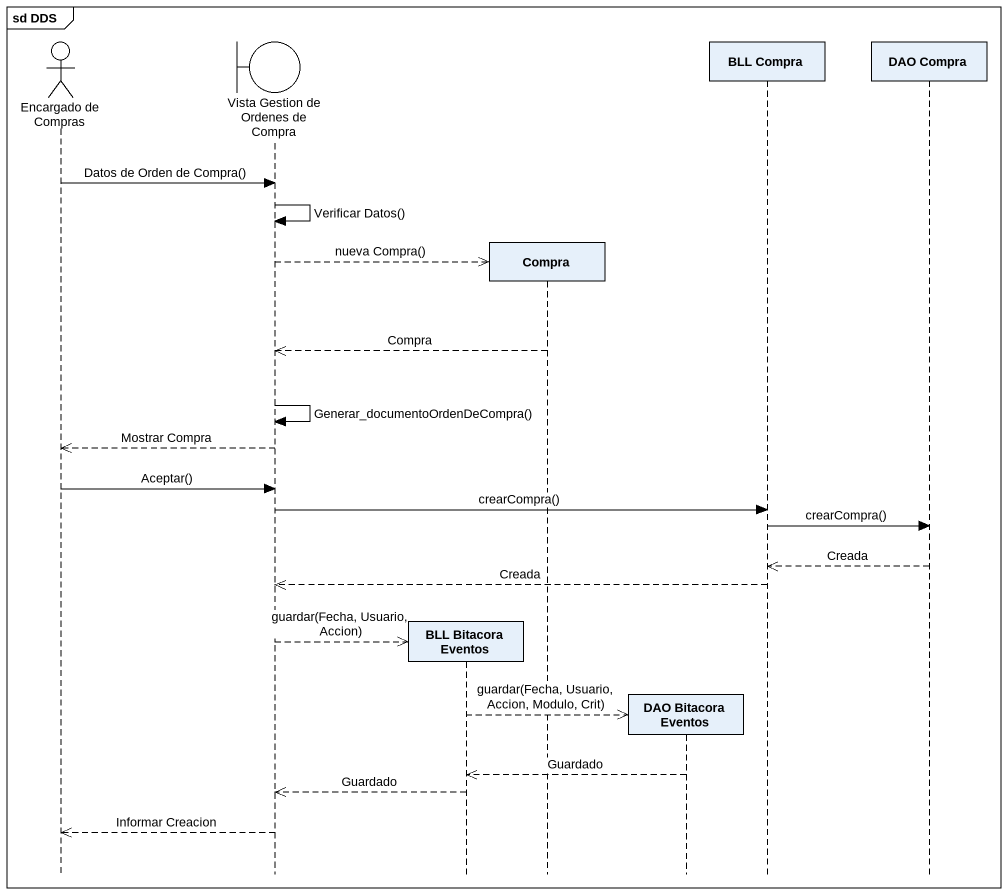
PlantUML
@startuml
mainframe sd DDS
hide footbox
actor "Encargado de Compras" as Encargado_de_Compras
boundary "Vista Gestion de Ordenes de Compra" as Vista_Gestion_de_Ordenes_de
participant "BLL Bitacora Eventos" as BLL_Bitacora_Eventos
participant Compra
participant "DAO Bitacora Eventos" as DAO_Bitacora_Eventos
participant "BLL Compra" as BLL_Compra
participant "DAO Compra" as DAO_Compra

Encargado_de_Compras -> Vista_Gestion_de_Ordenes_de : Datos de Orden de Compra()
Vista_Gestion_de_Ordenes_de -> Vista_Gestion_de_Ordenes_de : Verificar Datos()
Vista_Gestion_de_Ordenes_de -->> Compra ** : nueva Compra()
Compra -->> Vista_Gestion_de_Ordenes_de : Compra
Vista_Gestion_de_Ordenes_de -> Vista_Gestion_de_Ordenes_de : Generar_documentoOrdenDeCompra()
Vista_Gestion_de_Ordenes_de -->> Encargado_de_Compras : Mostrar Compra
Encargado_de_Compras -> Vista_Gestion_de_Ordenes_de : Aceptar()
Vista_Gestion_de_Ordenes_de -> BLL_Compra : crearCompra()
BLL_Compra -> DAO_Compra : crearCompra()
DAO_Compra -->> BLL_Compra : Creada
BLL_Compra -->> Vista_Gestion_de_Ordenes_de : Creada
Vista_Gestion_de_Ordenes_de -->> BLL_Bitacora_Eventos ** : guardar(Fecha, Usuario, Accion)
BLL_Bitacora_Eventos -->> DAO_Bitacora_Eventos ** : guardar(Fecha, Usuario, Accion, Modulo, Crit)
DAO_Bitacora_Eventos -->> BLL_Bitacora_Eventos : Guardado
BLL_Bitacora_Eventos -->> Vista_Gestion_de_Ordenes_de : Guardado
Vista_Gestion_de_Ordenes_de -->> Encargado_de_Compras : Informar Creacion
@enduml
